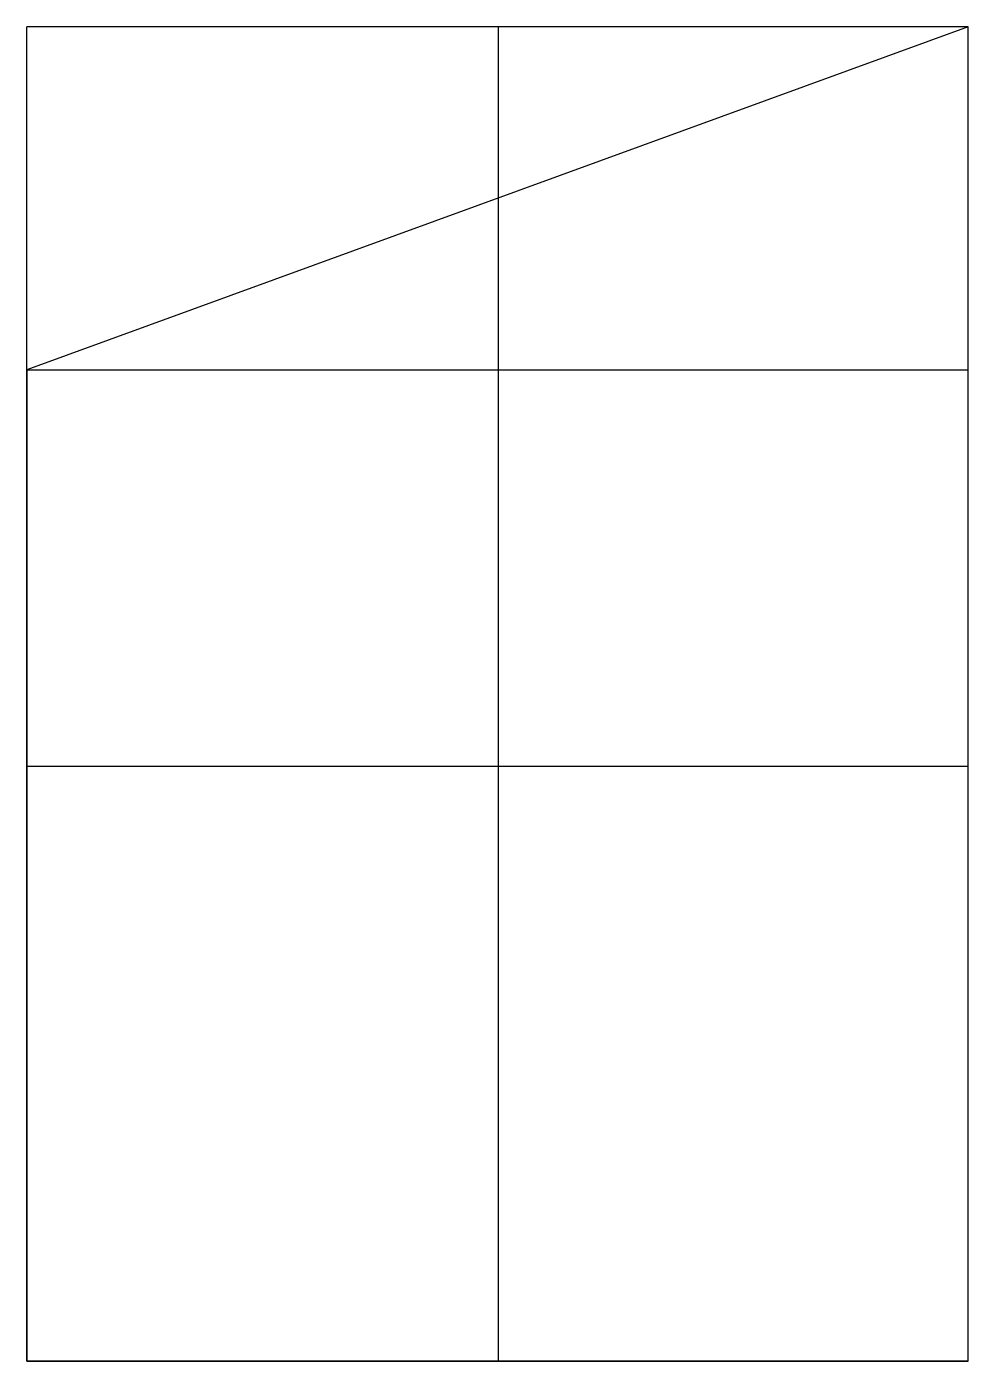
# Model space of a CAD drawing. Extents: x 0 to 4.75, y -5 to 1.73.
import ezdxf

# ---------------------------------------------------------------- set-up
doc = ezdxf.new("R2010")
doc.units = 0
doc.layers.get('0').update_dxf_attribs({"linetype": 'CONTINUOUS'})

msp = doc.modelspace()

# ---------------------------------------------------------------- linework, layer by layer
at = {"linetype": 'CONTINUOUS'}
for p, q in [((4.75, 1.73), (0, 1.73)), ((0, -5), (0, 1.73)), ((4.75, 1.73), (0, 0)), ((2.38, -5), (2.38, 1.73)), ((4.75, -5), (4.75, 1.73)), ((4.75, -5), (4.75, 1.73)), ((0, 0), (4.75, 0)), ((0, 0), (0, -5)), ((4.75, -2), (0, -2)), ((4.75, -5), (0, -5)), ((0, -5), (4.75, -5))]:
    msp.add_line(p, q, dxfattribs=at)

doc.saveas('drawing.dxf')
